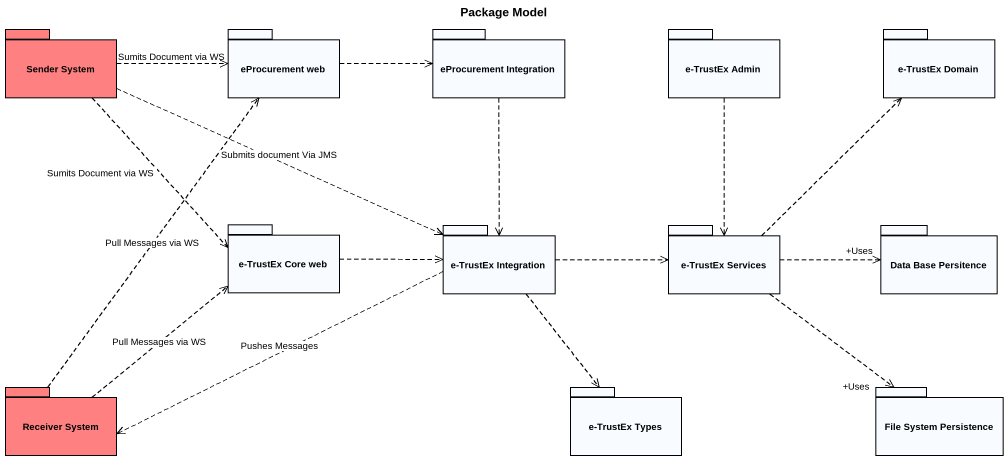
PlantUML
@startuml
title Package Model
package "Sender System" as Sender_System #FF8080 {
}
package "eProcurement web" as eProcurement_web {
}
package "eProcurement Integration" as eProcurement_Integration {
}
package "e-TrustEx Admin" as e_TrustEx_Admin {
}
package "e-TrustEx Domain" as e_TrustEx_Domain {
}
package "e-TrustEx Core web" as e_TrustEx_Core_web {
}
package "e-TrustEx Integration" as e_TrustEx_Integration {
}
package "e-TrustEx Services" as e_TrustEx_Services {
}
package "Data Base Persitence" as Data_Base_Persitence {
}
package "Receiver System" as Receiver_System #FF8080 {
}
package "e-TrustEx Types" as e_TrustEx_Types {
}
package "File System Persistence" as File_System_Persistence {
}
Sender_System .right.> eProcurement_web : Sumits Document via WS
Sender_System ..> e_TrustEx_Core_web : Sumits Document via WS
Sender_System .right.> e_TrustEx_Integration : Submits document Via JMS
eProcurement_web .right.> eProcurement_Integration
eProcurement_Integration ..> e_TrustEx_Integration
e_TrustEx_Admin ..> e_TrustEx_Services
e_TrustEx_Core_web .right.> e_TrustEx_Integration
e_TrustEx_Integration .right.> e_TrustEx_Services
e_TrustEx_Integration .left.> Receiver_System : Pushes Messages
e_TrustEx_Integration ..> e_TrustEx_Types
e_TrustEx_Services .up.> e_TrustEx_Domain
e_TrustEx_Services .right.> "+Uses" Data_Base_Persitence
e_TrustEx_Services ..> "+Uses" File_System_Persistence
Receiver_System .up.> eProcurement_web : Pull Messages via WS
Receiver_System .up.> e_TrustEx_Core_web : Pull Messages via WS
@enduml
